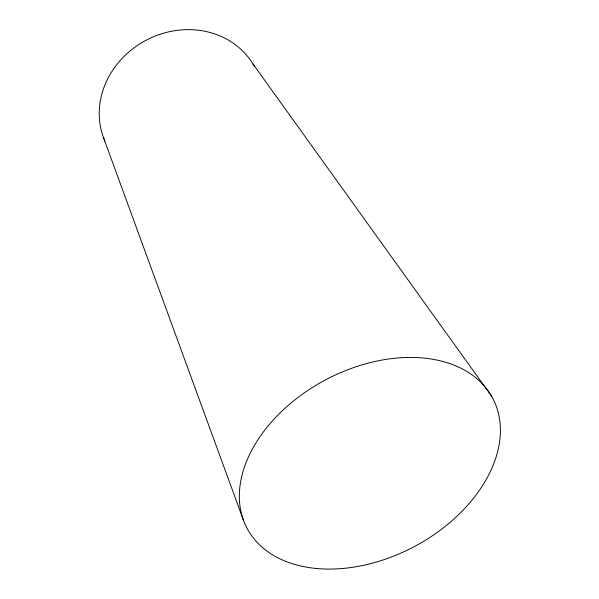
<?xml version="1.0" encoding="UTF-8"?>
<svg xmlns="http://www.w3.org/2000/svg" width="599" height="599" viewBox="0 0 599 599"><rect width="100%" height="100%" fill="white"/><g stroke="black" fill="none" stroke-linecap="round" stroke-linejoin="round"><path stroke-width="0.9" d="M252.988 64.011L491.599 396.231M103.5 137.658L243.591 520.591M104.9 141.132A83.643 75.047 -27.9 0 1 147.893 39.324A83.643 75.047 -27.9 0 1 254.388 66.429M317.298 568.563A138.983 94.447 -27.9 0 0 499.633 419.577A138.983 94.447 -27.9 0 0 292.686 401.637A138.983 94.447 -27.9 0 0 317.298 568.563"/></g></svg>
